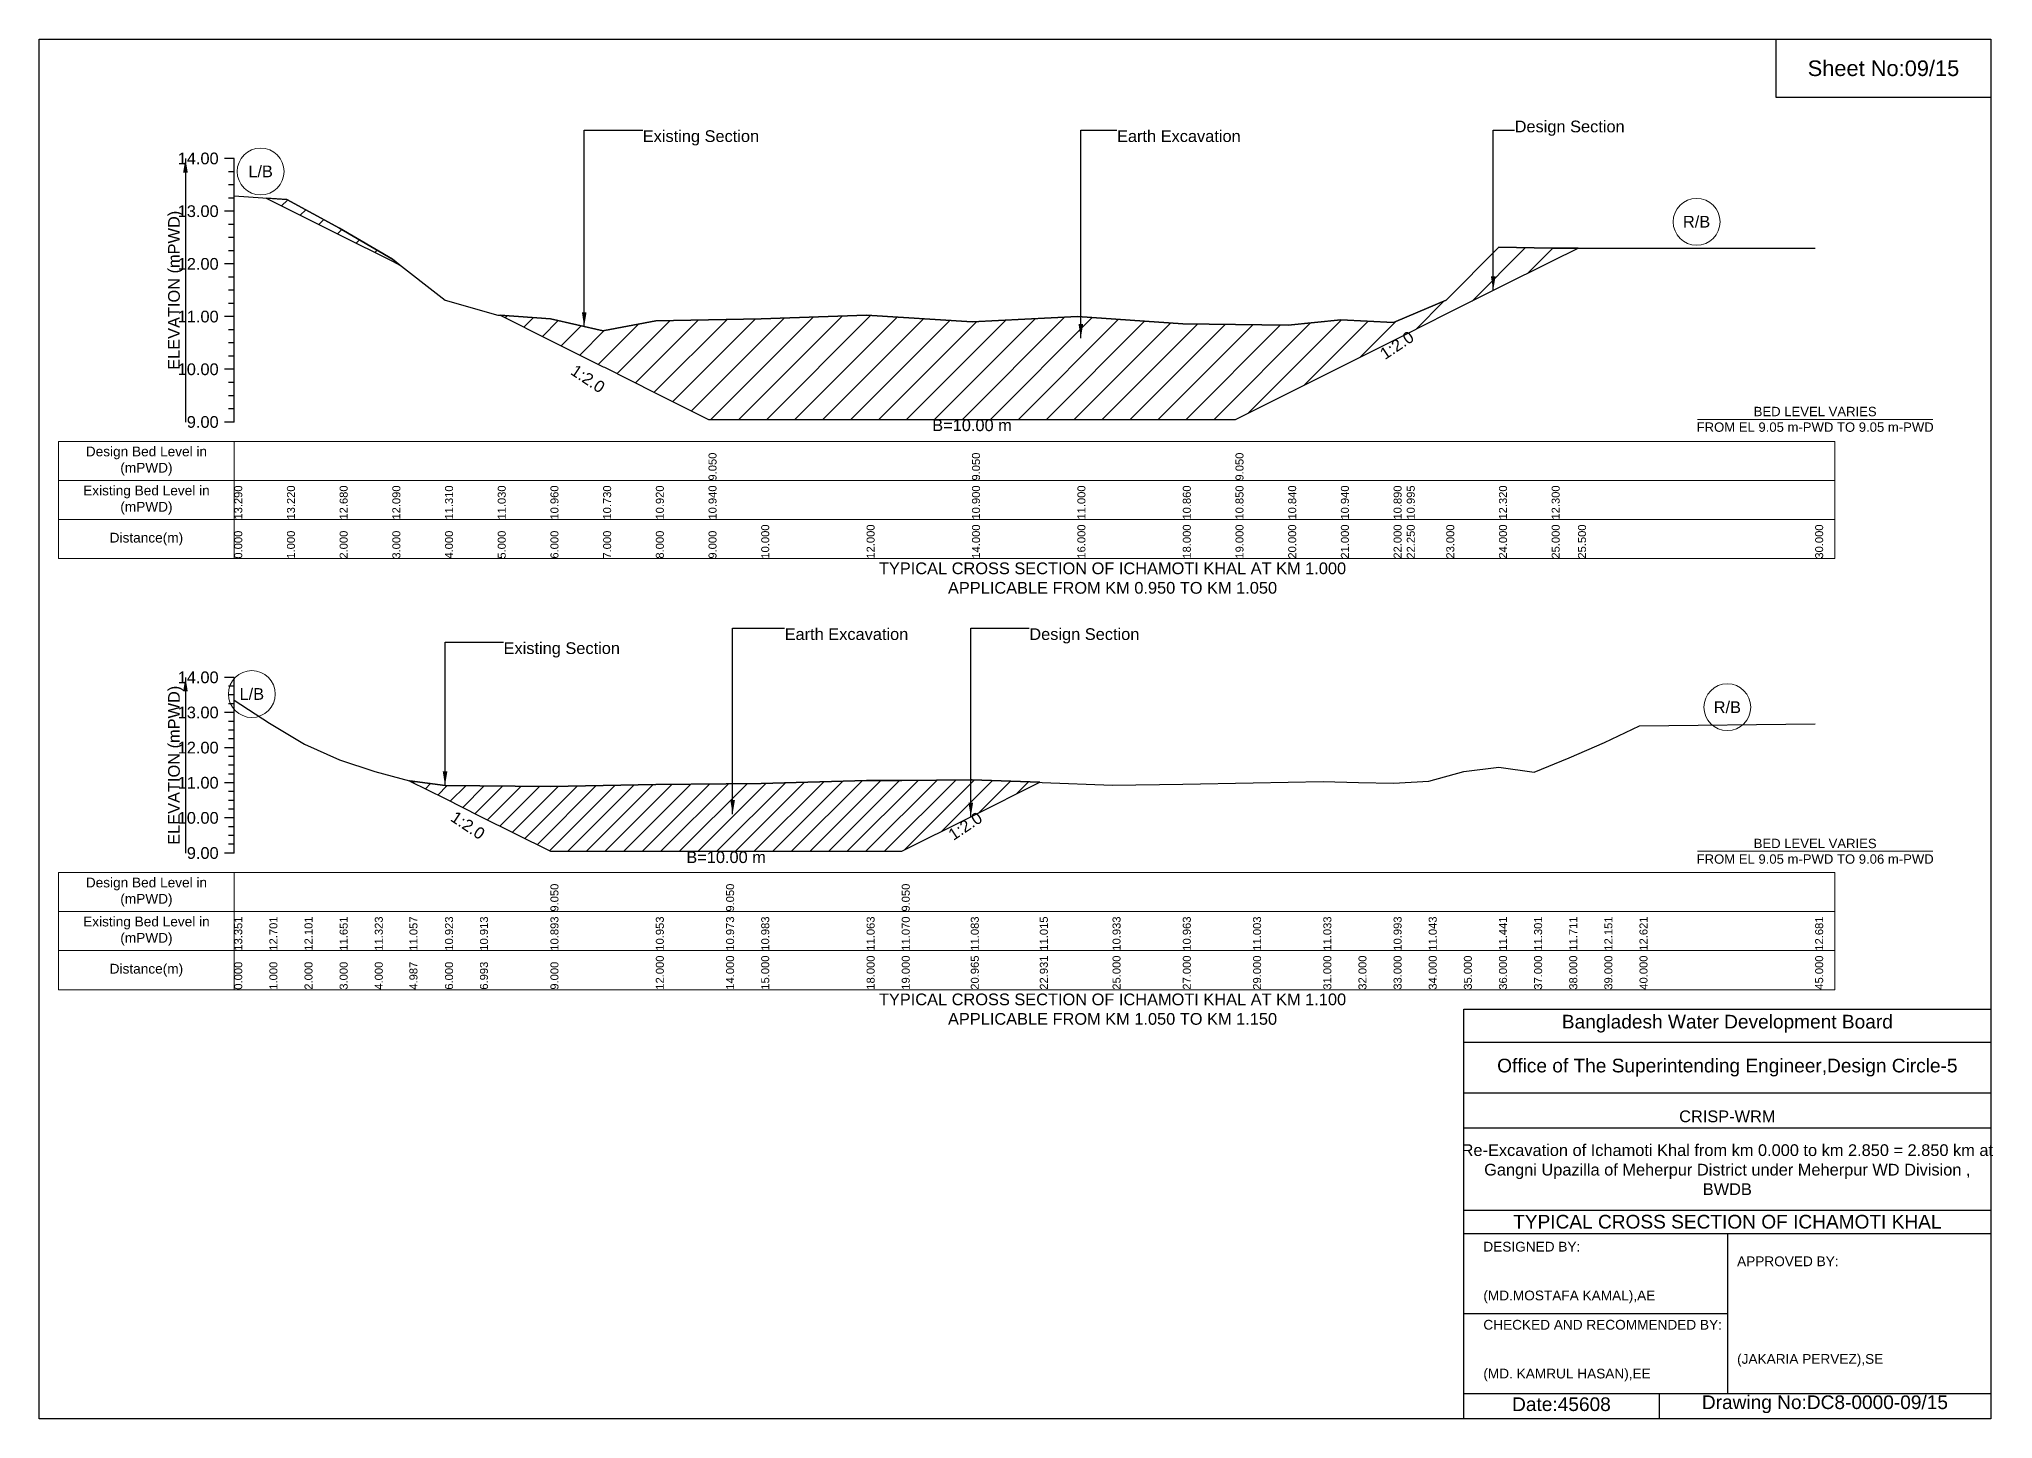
# Model space of a CAD drawing. Header units: inches. Extents: x 91000 to 258649, y -5656 to 4.
# Drawn here: x 180000 to 188009, y -5656 to 0 of the extents above; entities that cross this region are included whole.
import ezdxf

# ---------------------------------------------------------------- set-up
doc = ezdxf.new("R2010")
doc.units = ezdxf.units.IN
doc.header["$LTSCALE"] = 7
doc.header["$MEASUREMENT"] = 0
for name, color, linetype, lineweight in [('Cross section Data Border', 7, 'Continuous', 9), ('Cross Section Labels', 7, 'Continuous', 9), ('Existing_Bed_Level for Xsection', 7, 'Continuous', 25)]:
    doc.layers.add(name, color=color, linetype=linetype, lineweight=lineweight)
doc.styles.get("Standard").update_dxf_attribs({"font": 'arial.ttf'})
doc.dimstyles.get("Standard").update_dxf_attribs({"dimtxt": 0.18, "dimasz": 0.18, "dimexe": 0.18, "dimexo": 0.0625, "dimgap": 0.09, "dimtad": 0, "dimtih": 1, "dimtoh": 1, "dimdec": 4, "dimzin": 0, "dimdsep": 46, "dimtxsty": 'Standard', "dimcen": 0.09, "dimadec": 0, "dimazin": 0, "dimtfac": 1, "dimtdec": 4, "dimtofl": 0, "dimtmove": 0, "dimatfit": 3, "dimfxl": 1, "dimtolj": 1, "dimtzin": 0, "dimarcsym": 0})

msp = doc.modelspace()

# ---------------------------------------------------------------- hatches: boundary and pattern name
at = {"layer": 'Existing_Bed_Level for Xsection'}
h = msp.add_hatch(dxfattribs=at)
h.set_pattern_fill('ANSI31', color=256, scale=648, style=0)
h.paths.add_polyline_path([(180930.6, -652.2), (181016, -694.9), (181232, -802.9), (181448, -910.9), (181478.9, -926.3), (181448, -902.2), (181232, -774.8), (181016, -658.2)])
h = msp.add_hatch(dxfattribs=at)
h.set_pattern_fill('ANSI31', color=256, scale=648, style=0)
h.paths.add_polyline_path([(181890, -1131.9), (182096, -1234.9), (182312, -1342.9), (182317, -1345.4), (182528, -1450.9), (182744, -1558.9), (182960, -1558.9), (183392, -1558.9), (183824, -1558.9), (184256, -1558.9), (184688, -1558.9), (184904, -1558.9), (185120, -1450.9), (185336, -1342.9), (185552, -1234.9), (185606, -1207.9), (185768, -1126.9), (185984, -1018.9), (186200, -910.9), (186308, -856.9), (186200, -856.9), (185984, -852.6), (185768, -1070.7), (185606, -1138.8), (185552, -1161.4), (185336, -1150.6), (185120, -1172.2), (184904, -1170.1), (184688, -1167.9), (184256, -1137.7), (183824, -1159.3), (183392, -1131.2), (182960, -1146.3), (182744, -1150.6), (182528, -1155), (182317, -1195), (182312, -1196), (182096, -1146.3)])
h = msp.add_hatch(dxfattribs=at)
h.set_pattern_fill('ANSI31', color=256, scale=432, style=0)
h.paths.add_polyline_path([(181518.1, -3040.5), (181520, -3041.4), (181664, -3113.4), (181807.1, -3184.9), (182096, -3329.4), (182528, -3329.4), (182816, -3329.4), (182960, -3329.4), (183392, -3329.4), (183536, -3329.4), (183819, -3187.9), (183824, -3185.4), (184102, -3046.4), (183824, -3036.6), (183819, -3036.7), (183536, -3038.6), (183392, -3039.5), (182960, -3051), (182816, -3052.5), (182528, -3055.4), (182096, -3064), (181807.1, -3061.1), (181664, -3059.7), (181520, -3041)])

# ---------------------------------------------------------------- linework, layer by layer
for points in [[(180000, 0), (188000, 0), (188000, -5656), (180000, -5656)], [(187120, 0), (188000, 0), (188000, -240), (187120, -240)]]:
    msp.add_lwpolyline(points, close=True)
for points in [[(185840, -5656), (185840, -3976), (188000, -3976)], [(185840, -4112), (188000, -4112)], [(185840, -4320), (188000, -4320)], [(185840, -4462.3), (188000, -4462.3)], [(185840, -4800), (188000, -4800)], [(185840, -4896), (188000, -4896)], [(186920, -4896), (186920, -5552)], [(185840, -5224), (186920, -5224)], [(185840, -5552), (188000, -5552)], [(186640, -5552), (186640, -5656)]]:
    msp.add_lwpolyline(points)
at = {"layer": 'Cross section Data Border'}
for points in [[(180080, -1649.7), (187360, -1649.7), (187360, -2129.7), (180080, -2129.7)], [(180080, -3416.6), (187360, -3416.6), (187360, -3896.6), (180080, -3896.6)]]:
    msp.add_lwpolyline(points, close=True, dxfattribs=at)
for points in [[(180800, -1649.7), (180800, -2129.7)], [(180080, -1809.7), (187360, -1809.7)], [(180080, -1969.7), (187360, -1969.7)], [(180800, -3416.6), (180800, -3896.6)], [(180080, -3576.6), (187360, -3576.6)], [(180080, -3736.6), (187360, -3736.6)]]:
    msp.add_lwpolyline(points, dxfattribs=at)
at = {"layer": 'Cross Section Labels'}
for points in [[(186797.8, -1558.9), (187762.2, -1558.9)], [(186797.8, -3329.4), (187762.2, -3329.4)]]:
    msp.add_lwpolyline(points, dxfattribs=at)
for centre in [(180908, -542.6), (186794, -748.9), (180872, -2684.8), (186920, -2738.8)]:
    msp.add_circle(centre, 96, dxfattribs=at)
at = {"layer": 'Existing_Bed_Level for Xsection'}
for points in [[(180800, -489.7), (180760, -489.7)], [(180800, -543.7), (180776, -543.7)], [(180800, -1569.7), (180800, -1353.7), (180800, -1137.7), (180800, -921.7), (180800, -705.7), (180800, -489.7)], [(180800, -597.7), (180776, -597.7)], [(180800, -705.7), (180760, -705.7)], [(180800, -651.7), (180776, -651.7)], [(180800, -643), (181016, -658.2), (181232, -774.8), (181448, -902.2), (181664, -1070.7), (181880, -1131.2), (181890, -1131.9), (182096, -1146.3), (182312, -1196), (182317, -1195), (182528, -1155), (182744, -1150.6), (182744, -1150.6), (182960, -1146.3), (183392, -1131.2), (183824, -1159.3), (183824, -1159.3), (184256, -1137.7), (184688, -1167.9), (184904, -1170.1), (184904, -1170.1), (185120, -1172.2), (185336, -1150.6), (185552, -1161.4), (185606, -1138.8), (185768, -1070.7), (185984, -852.6), (186200, -856.9), (186308, -856.9), (187280, -856.9)], [(180800, -759.7), (180776, -759.7)], [(180800, -813.7), (180776, -813.7)], [(180800, -867.7), (180776, -867.7)], [(180800, -921.7), (180760, -921.7)], [(180800, -975.7), (180776, -975.7)], [(180800, -1029.7), (180776, -1029.7)], [(180800, -1083.7), (180776, -1083.7)], [(180800, -1137.7), (180760, -1137.7)], [(180800, -1191.7), (180776, -1191.7)], [(180800, -1245.7), (180776, -1245.7)], [(180800, -1353.7), (180760, -1353.7)], [(180800, -1299.7), (180776, -1299.7)], [(180800, -1407.7), (180776, -1407.7)], [(180800, -1461.7), (180776, -1461.7)], [(180800, -1515.7), (180776, -1515.7)], [(180800, -1569.7), (180760, -1569.7)], [(180800, -2616.6), (180760, -2616.6)], [(180800, -3336.6), (180800, -3192.6), (180800, -3048.6), (180800, -2904.6), (180800, -2760.6), (180800, -2616.6)], [(180800, -2652.6), (180776, -2652.6)], [(180800, -2688.6), (180776, -2688.6)], [(180800, -2710), (180944, -2803.6), (181088, -2890), (181232, -2954.8), (181376, -3002.1), (181518.1, -3040.5), (181520, -3041), (181664, -3059.7), (181807.1, -3061.1), (182096, -3064), (182096, -3064), (182528, -3055.4), (182816, -3052.5), (182816, -3052.5), (182960, -3051), (183392, -3039.5), (183536, -3038.6), (183536, -3038.6), (183819, -3036.7), (183824, -3036.6), (184102, -3046.4), (184112, -3046.7), (184400, -3058.2), (184688, -3053.9), (184976, -3048.2), (185264, -3043.8), (185408, -3046.7), (185552, -3049.6), (185696, -3042.4), (185840, -3002.1), (185984, -2985.1), (186128, -3005.2), (186272, -2946.2), (186416, -2882.8), (186560, -2815.2), (187280, -2806.5)], [(180800, -2760.6), (180760, -2760.6)], [(180800, -2724.6), (180776, -2724.6)], [(180800, -2796.6), (180776, -2796.6)], [(180800, -2832.6), (180776, -2832.6)], [(180800, -2868.6), (180776, -2868.6)], [(180800, -2904.6), (180760, -2904.6)], [(180800, -2940.6), (180776, -2940.6)], [(180800, -2976.6), (180776, -2976.6)], [(180800, -3012.6), (180776, -3012.6)], [(180800, -3048.6), (180760, -3048.6)], [(180800, -3084.6), (180776, -3084.6)], [(180800, -3120.6), (180776, -3120.6)], [(180800, -3192.6), (180760, -3192.6)], [(180800, -3156.6), (180776, -3156.6)], [(180800, -3228.6), (180776, -3228.6)], [(180800, -3264.6), (180776, -3264.6)], [(180800, -3336.6), (180760, -3336.6)], [(180800, -3300.6), (180776, -3300.6)]]:
    msp.add_lwpolyline(points, dxfattribs=at)
for points in [[(180930.6, -652.2), (181016, -694.9), (181232, -802.9), (181448, -910.9), (181478.9, -926.3), (181448, -902.2), (181232, -774.8), (181016, -658.2)], [(181890, -1131.9), (182096, -1234.9), (182312, -1342.9), (182317, -1345.4), (182528, -1450.9), (182744, -1558.9), (182744, -1558.9), (182960, -1558.9), (183392, -1558.9), (183824, -1558.9), (183824, -1558.9), (184256, -1558.9), (184688, -1558.9), (184904, -1558.9), (184904, -1558.9), (185120, -1450.9), (185336, -1342.9), (185552, -1234.9), (185606, -1207.9), (185768, -1126.9), (185984, -1018.9), (186200, -910.9), (186308, -856.9), (186308, -856.9), (186308, -856.9), (186200, -856.9), (185984, -852.6), (185768, -1070.7), (185606, -1138.8), (185552, -1161.4), (185336, -1150.6), (185120, -1172.2), (184904, -1170.1), (184904, -1170.1), (184688, -1167.9), (184256, -1137.7), (183824, -1159.3), (183824, -1159.3), (183392, -1131.2), (182960, -1146.3), (182744, -1150.6), (182744, -1150.6), (182528, -1155), (182317, -1195), (182312, -1196), (182096, -1146.3)], [(181518.1, -3040.5), (181518.1, -3040.5), (181520, -3041.4), (181664, -3113.4), (181807.1, -3184.9), (182096, -3329.4), (182096, -3329.4), (182528, -3329.4), (182816, -3329.4), (182816, -3329.4), (182960, -3329.4), (183392, -3329.4), (183536, -3329.4), (183536, -3329.4), (183819, -3187.9), (183824, -3185.4), (184102, -3046.4), (184102, -3046.4), (184102, -3046.4), (183824, -3036.6), (183819, -3036.7), (183536, -3038.6), (183536, -3038.6), (183392, -3039.5), (182960, -3051), (182816, -3052.5), (182816, -3052.5), (182528, -3055.4), (182096, -3064), (182096, -3064), (181807.1, -3061.1), (181664, -3059.7), (181520, -3041), (181518.1, -3040.5)]]:
    msp.add_lwpolyline(points, close=True, dxfattribs=at)

# ---------------------------------------------------------------- texts
at = {"attachment_point": 5}
for s, insert, char_height in [('Sheet No:09/15', (187560, -120), 64), ('Bangladesh Water Development Board', (186920, -4036), 56), ('Office of The Superintending Engineer,Design Circle-5', (186920, -4216), 56)]:
    msp.add_mtext(s, dxfattribs=dict(at, insert=insert, char_height=char_height))
for s, insert, char_height, width, attachment_point in [('CRISP-WRM', (186920, -4416), 48, 2240, 5), ('Re-Excavation of Ichamoti Khal from km 0.000 to km 2.850 = 2.850 km at^JGangni Upazilla of Meherpur District under Meherpur WD Division ,^JBWDB', (186920, -4634.3), 48, 2160, 5), ('TYPICAL CROSS SECTION OF ICHAMOTI KHAL', (186920, -4848), 56, 2240, 5), ('DESIGNED BY:^J^J^J(MD.MOSTAFA KAMAL),AE', (185920, -5056), 40, 1120, 4), ('APPROVED BY:^J^J^J^J^J^J(JAKARIA PERVEZ),SE', (186960, -5216), 40, 1120, 4), ('CHECKED AND RECOMMENDED BY:^J^J^J(MD. KAMRUL HASAN),EE', (185920, -5376), 40, 1120, 4), ('Date:45608', (186240, -5596), 56, 1120, 5), ('Drawing No:DC8-0000-09/15', (187320, -5596), 56, 1760, 5)]:
    msp.add_mtext(s, dxfattribs=dict(insert=insert, char_height=char_height, width=width, attachment_point=attachment_point))
at = {"layer": 'Cross section Data Border', "char_height": 40, "width": 640, "attachment_point": 5}
for s, insert in [('Design Bed Level in (mPWD)', (180440, -1729.7)), ('Existing Bed Level in (mPWD)', (180440, -1889.7)), ('Distance(m)', (180440, -2049.7)), ('Design Bed Level in (mPWD)', (180440, -3496.6)), ('Existing Bed Level in (mPWD)', (180440, -3656.6)), ('Distance(m)', (180440, -3816.6))]:
    msp.add_mtext(s, dxfattribs=dict(at, insert=insert))
at = {"layer": 'Cross Section Labels'}
for s, insert, char_height, attachment_point in [('Existing Section', (182474.4, -373.8), 48, 1), ('Earth Excavation', (184418.4, -373.8), 48, 1), ('Design Section', (186048.2, -334.2), 48, 1), ('L/B', (180908, -542.6), 48, 5), ('R/B', (186794, -748.9), 48, 5), ('BED LEVEL VARIES ^JFROM EL 9.05 m-PWD TO 9.05 m-PWD', (187280, -1558.9), 38.4, 5), ('B=10.00 m', (183824, -1558.9), 48, 2), ('TYPICAL CROSS SECTION OF ICHAMOTI KHAL AT KM 1.000^JAPPLICABLE FROM KM 0.950 TO KM 1.050', (184400, -2209.7), 48, 5), ('Existing Section', (181904, -2472.6), 48, 1), ('Earth Excavation', (183056, -2415), 48, 1), ('Design Section', (184059, -2415), 48, 1), ('L/B', (180872, -2684.8), 48, 5), ('R/B', (186920, -2738.8), 48, 5), ('BED LEVEL VARIES ^JFROM EL 9.05 m-PWD TO 9.06 m-PWD', (187280, -3329.4), 38.4, 5), ('B=10.00 m', (182816, -3329.4), 48, 2), ('TYPICAL CROSS SECTION OF ICHAMOTI KHAL AT KM 1.100^JAPPLICABLE FROM KM 1.050 TO KM 1.150', (184400, -3976.6), 48, 5)]:
    msp.add_mtext(s, dxfattribs=dict(at, insert=insert, char_height=char_height, attachment_point=attachment_point))
at = {"layer": 'Cross Section Labels', "char_height": 48, "attachment_point": 2}
for insert, rotation in [((185552, -1234.9), 33.69007), ((182263, -1372.4), 326.30993), ((181771.1, -3202.9), 326.30993), ((183783, -3205.9), 33.69007)]:
    msp.add_mtext('1:2.0', dxfattribs=dict(at, insert=insert, rotation=rotation))
at = {"layer": 'Existing_Bed_Level for Xsection', "char_height": 48, "attachment_point": 6}
for s, insert in [('14.00', (180736, -489.7)), ('13.00', (180736, -705.7)), ('12.00', (180736, -921.7)), ('11.00', (180736, -1137.7)), ('10.00', (180736, -1353.7)), ('9.00', (180736, -1569.7)), ('14.00', (180736, -2616.6)), ('13.00', (180736, -2760.6)), ('12.00', (180736, -2904.6)), ('11.00', (180736, -3048.6)), ('10.00', (180736, -3192.6)), ('9.00', (180736, -3336.6))]:
    msp.add_mtext(s, dxfattribs=dict(at, insert=insert))
at = {"layer": 'Existing_Bed_Level for Xsection', "rotation": 90}
for s, insert, char_height, attachment_point in [('ELEVATION (mPWD)', (180560, -1029.7), 48, 5), ('9.050', (182744, -1809.7), 32.8, 1), ('9.050', (183824, -1809.7), 32.8, 1), ('9.050', (184904, -1809.7), 32.8, 1), ('13.290', (180800, -1969.7), 32.8, 1), ('13.220', (181016, -1969.7), 32.8, 1), ('12.680', (181232, -1969.7), 32.8, 1), ('12.090', (181448, -1969.7), 32.8, 1), ('11.310', (181664, -1969.7), 32.8, 1), ('11.030', (181880, -1969.7), 32.8, 1), ('10.960', (182096, -1969.7), 32.8, 1), ('10.730', (182312, -1969.7), 32.8, 1), ('10.920', (182528, -1969.7), 32.8, 1), ('10.940', (182744, -1969.7), 32.8, 1), ('10.900', (183824, -1969.7), 32.8, 1), ('11.000', (184256, -1969.7), 32.8, 1), ('10.860', (184688, -1969.7), 32.8, 1), ('10.850', (184904, -1969.7), 32.8, 1), ('10.840', (185120, -1969.7), 32.8, 1), ('10.940', (185336, -1969.7), 32.8, 1), ('10.890', (185552, -1969.7), 32.8, 1), ('10.995', (185606, -1969.7), 32.8, 1), ('12.320', (185984, -1969.7), 32.8, 1), ('12.300', (186200, -1969.7), 32.8, 1), ('10.000', (182960, -2129.7), 32.8, 1), ('12.000', (183392, -2129.7), 32.8, 1), ('14.000', (183824, -2129.7), 32.8, 1), ('16.000', (184256, -2129.7), 32.8, 1), ('18.000', (184688, -2129.7), 32.8, 1), ('19.000', (184904, -2129.7), 32.8, 1), ('20.000', (185120, -2129.7), 32.8, 1), ('21.000', (185336, -2129.7), 32.8, 1), ('22.000', (185552, -2129.7), 32.8, 1), ('22.250', (185606, -2129.7), 32.8, 1), ('23.000', (185768, -2129.7), 32.8, 1), ('24.000', (185984, -2129.7), 32.8, 1), ('25.000', (186200, -2129.7), 32.8, 1), ('25.500', (186308, -2129.7), 32.8, 1), ('30.000', (187280, -2129.7), 32.8, 1), ('0.000', (180800, -2129.7), 32.8, 1), ('1.000', (181016, -2129.7), 32.8, 1), ('2.000', (181232, -2129.7), 32.8, 1), ('3.000', (181448, -2129.7), 32.8, 1), ('4.000', (181664, -2129.7), 32.8, 1), ('5.000', (181880, -2129.7), 32.8, 1), ('6.000', (182096, -2129.7), 32.8, 1), ('7.000', (182312, -2129.7), 32.8, 1), ('8.000', (182528, -2129.7), 32.8, 1), ('9.000', (182744, -2129.7), 32.8, 1), ('ELEVATION (mPWD)', (180560, -2976.6), 48, 5), ('9.050', (182096, -3576.6), 32.8, 1), ('9.050', (182816, -3576.6), 32.8, 1), ('9.050', (183536, -3576.6), 32.8, 1), ('13.351', (180800, -3736.6), 32.8, 1), ('12.701', (180944, -3736.6), 32.8, 1), ('12.101', (181088, -3736.6), 32.8, 1), ('11.651', (181232, -3736.6), 32.8, 1), ('11.323', (181376, -3736.6), 32.8, 1), ('11.057', (181518.1, -3736.6), 32.8, 1), ('10.923', (181664, -3736.6), 32.8, 1), ('10.913', (181807.1, -3736.6), 32.8, 1), ('10.893', (182096, -3736.6), 32.8, 1), ('10.953', (182528, -3736.6), 32.8, 1), ('10.973', (182816, -3736.6), 32.8, 1), ('10.983', (182960, -3736.6), 32.8, 1), ('11.063', (183392, -3736.6), 32.8, 1), ('11.070', (183536, -3736.6), 32.8, 1), ('11.083', (183819, -3736.6), 32.8, 1), ('11.015', (184102, -3736.6), 32.8, 1), ('10.933', (184400, -3736.6), 32.8, 1), ('10.963', (184688, -3736.6), 32.8, 1), ('11.003', (184976, -3736.6), 32.8, 1), ('11.033', (185264, -3736.6), 32.8, 1), ('10.993', (185552, -3736.6), 32.8, 1), ('11.043', (185696, -3736.6), 32.8, 1), ('11.441', (185984, -3736.6), 32.8, 1), ('11.301', (186128, -3736.6), 32.8, 1), ('11.711', (186272, -3736.6), 32.8, 1), ('12.151', (186416, -3736.6), 32.8, 1), ('12.621', (186560, -3736.6), 32.8, 1), ('12.681', (187280, -3736.6), 32.8, 1), ('12.000', (182528, -3896.6), 32.8, 1), ('14.000', (182816, -3896.6), 32.8, 1), ('15.000', (182960, -3896.6), 32.8, 1), ('18.000', (183392, -3896.6), 32.8, 1), ('19.000', (183536, -3896.6), 32.8, 1), ('20.965', (183819, -3896.6), 32.8, 1), ('22.931', (184102, -3896.6), 32.8, 1), ('25.000', (184400, -3896.6), 32.8, 1), ('27.000', (184688, -3896.6), 32.8, 1), ('29.000', (184976, -3896.6), 32.8, 1), ('31.000', (185264, -3896.6), 32.8, 1), ('32.000', (185408, -3896.6), 32.8, 1), ('33.000', (185552, -3896.6), 32.8, 1), ('34.000', (185696, -3896.6), 32.8, 1), ('35.000', (185840, -3896.6), 32.8, 1), ('36.000', (185984, -3896.6), 32.8, 1), ('37.000', (186128, -3896.6), 32.8, 1), ('38.000', (186272, -3896.6), 32.8, 1), ('39.000', (186416, -3896.6), 32.8, 1), ('40.000', (186560, -3896.6), 32.8, 1), ('45.000', (187280, -3896.6), 32.8, 1), ('0.000', (180800, -3896.6), 32.8, 1), ('1.000', (180944, -3896.6), 32.8, 1), ('2.000', (181088, -3896.6), 32.8, 1), ('3.000', (181232, -3896.6), 32.8, 1), ('4.000', (181376, -3896.6), 32.8, 1), ('4.987', (181518.1, -3896.6), 32.8, 1), ('6.000', (181664, -3896.6), 32.8, 1), ('6.993', (181807.1, -3896.6), 32.8, 1), ('9.000', (182096, -3896.6), 32.8, 1)]:
    msp.add_mtext(s, dxfattribs=dict(at, insert=insert, char_height=char_height, attachment_point=attachment_point))

# ---------------------------------------------------------------- leaders
at = {"layer": 'Cross Section Labels', "annotation_type": 0, "has_hookline": 1, "hookline_direction": 0}
for points, text_width in [([(182234.4, -1178.1), (182234.4, -373.8), (182474.3, -373.8)], 467.2), ([(184270, -1225.9), (184270, -373.8), (184418.3, -373.8)], 497), ([(185960.4, -1030.7), (185960.4, -373.8), (186048.1, -373.7)], 441.2), ([(181664, -3059.7), (181664, -2472.6), (181903.9, -2472.6)], 467.2), ([(182842.8, -3176.8), (182842.8, -2415), (183055.9, -2415)], 497), ([(183819, -3187.9), (183819, -2415), (184058.9, -2415)], 441.2)]:
    msp.add_leader(points, dimstyle='Standard', override={"dimasz": 57.6}, dxfattribs=dict(at, text_width=text_width))
at = {"layer": 'Existing_Bed_Level for Xsection'}
for points in [[(180600, -489.7), (180600, -1569.7)], [(180600, -2616.6), (180600, -3336.6)]]:
    msp.add_leader(points, dimstyle='Standard', override={"dimasz": 57.6}, dxfattribs=at)

doc.saveas('drawing.dxf')
